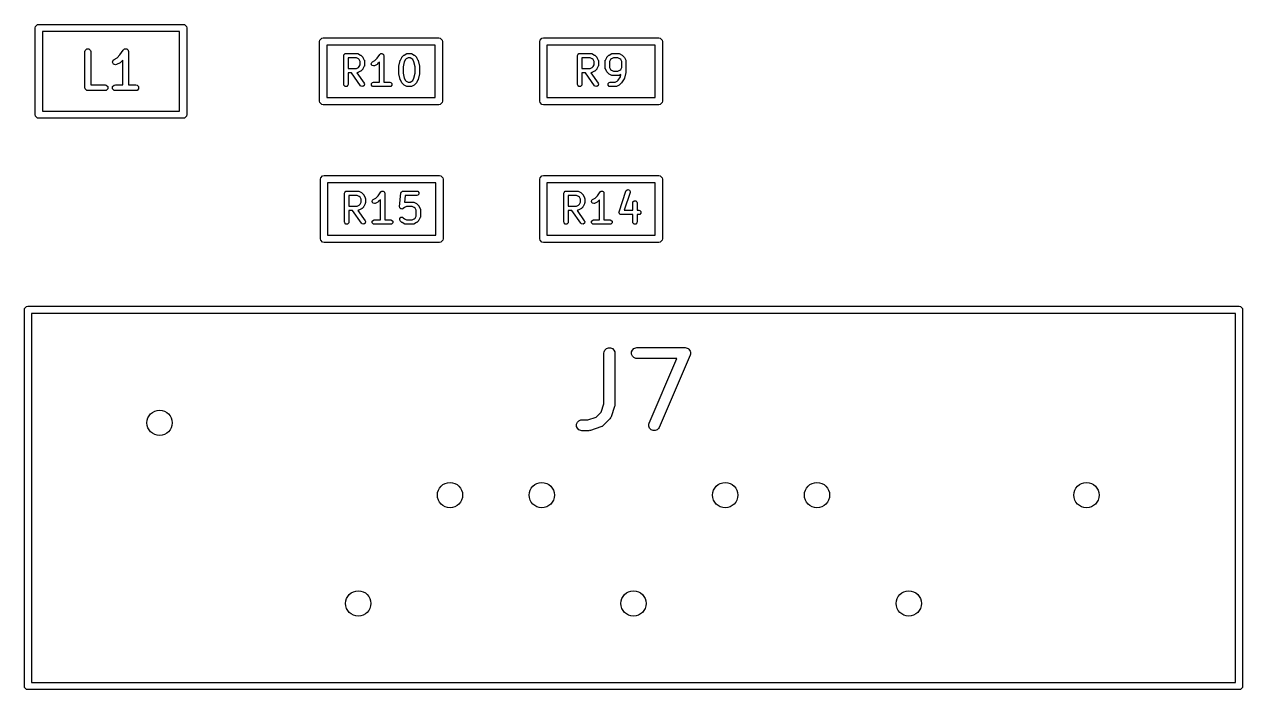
# Model space of a CAD drawing. Extents: x 2.42 to 5.08, y -5.33 to -2.65.
# Drawn here: x 3.441 to 4.105, y -5.267 to -4.904 of the extents above; entities that cross this region are included whole.
import ezdxf

# ---------------------------------------------------------------- set-up
doc = ezdxf.new("R2010")
doc.units = 0
doc.header["$MEASUREMENT"] = 0
doc.layers.add('BLACK', color=7, linetype='CONTINUOUS')

msp = doc.modelspace()

# ---------------------------------------------------------------- linework, layer by layer
at = {"layer": 'BLACK', "linetype": 'CONTINUOUS'}
for p, q in [((3.44656, -4.90638), (3.44671, -4.90562)), ((3.44656, -4.95362), (3.44656, -4.90638)), ((3.44671, -4.90562), (3.44778, -4.90456)), ((3.44778, -4.90456), (3.44853, -4.90441)), ((3.44853, -4.90441), (3.52727, -4.90441)), ((3.52727, -4.90441), (3.52802, -4.90456)), ((3.52802, -4.90456), (3.52909, -4.90562)), ((3.52909, -4.90562), (3.52924, -4.90638)), ((3.52924, -4.90638), (3.52924, -4.95362)), ((3.4505, -4.90835), (3.4505, -4.95165)), ((3.5253, -4.90835), (3.4505, -4.90835)), ((3.5253, -4.95165), (3.5253, -4.90835)), ((3.60154, -4.91376), (3.60169, -4.91301)), ((3.60169, -4.91301), (3.60275, -4.91194)), ((3.60275, -4.91194), (3.6035, -4.91179)), ((3.6035, -4.91179), (3.6665, -4.91179)), ((3.6665, -4.91179), (3.66725, -4.91194)), ((3.66725, -4.91194), (3.66831, -4.91301)), ((3.66831, -4.91301), (3.66846, -4.91376)), ((3.72154, -4.91376), (3.72169, -4.91301)), ((3.72169, -4.91301), (3.72275, -4.91194)), ((3.72275, -4.91194), (3.7235, -4.91179)), ((3.7235, -4.91179), (3.7865, -4.91179)), ((3.7865, -4.91179), (3.78725, -4.91194)), ((3.78725, -4.91194), (3.78831, -4.91301)), ((3.78831, -4.91301), (3.78846, -4.91376)), ((3.47367, -4.91926), (3.47379, -4.91866)), ((3.47367, -4.93894), (3.47367, -4.91926)), ((3.47379, -4.91866), (3.47464, -4.9178)), ((3.47464, -4.9178), (3.47585, -4.9178)), ((3.47585, -4.9178), (3.4767, -4.91866)), ((3.4767, -4.91866), (3.47682, -4.91926)), ((3.47682, -4.91926), (3.47682, -4.93737)), ((3.49277, -4.92107), (3.49456, -4.91838)), ((3.49456, -4.91838), (3.49499, -4.91795)), ((3.49499, -4.91795), (3.49515, -4.91792)), ((3.49515, -4.91792), (3.49527, -4.9178)), ((3.49527, -4.9178), (3.49573, -4.9178)), ((3.49573, -4.9178), (3.49617, -4.91771)), ((3.49617, -4.91771), (3.49631, -4.9178)), ((3.49631, -4.9178), (3.49647, -4.9178)), ((3.49647, -4.9178), (3.4968, -4.91813)), ((3.4968, -4.91813), (3.49718, -4.91838)), ((3.49718, -4.91838), (3.49721, -4.91854)), ((3.49721, -4.91854), (3.49732, -4.91866)), ((3.49732, -4.91866), (3.49744, -4.91926)), ((3.49744, -4.91926), (3.49744, -4.93737)), ((3.60154, -4.94624), (3.60154, -4.91376)), ((3.60547, -4.91573), (3.60547, -4.94427)), ((3.66453, -4.91573), (3.60547, -4.91573)), ((3.66453, -4.94427), (3.66453, -4.91573)), ((3.66846, -4.91376), (3.66846, -4.94624)), ((3.72154, -4.94624), (3.72154, -4.91376)), ((3.72547, -4.91573), (3.72547, -4.94427)), ((3.78453, -4.91573), (3.72547, -4.91573)), ((3.78453, -4.94427), (3.78453, -4.91573)), ((3.78846, -4.91376), (3.78846, -4.94624)), ((3.48867, -4.92499), (3.48906, -4.92385)), ((3.48921, -4.92607), (3.48867, -4.92499)), ((3.48906, -4.92385), (3.48954, -4.92347)), ((3.49036, -4.92645), (3.48921, -4.92607)), ((3.48954, -4.92347), (3.49119, -4.92265)), ((3.49095, -4.92629), (3.49036, -4.92645)), ((3.49282, -4.92535), (3.49095, -4.92629)), ((3.49119, -4.92265), (3.49277, -4.92107)), ((3.49302, -4.9252), (3.49282, -4.92535)), ((3.49323, -4.92506), (3.49302, -4.9252)), ((3.49429, -4.924), (3.49323, -4.92506)), ((3.49429, -4.93737), (3.49429, -4.924)), ((3.6147, -4.92141), (3.61479, -4.92096)), ((3.6147, -4.93716), (3.6147, -4.92141)), ((3.61479, -4.92096), (3.61543, -4.92032)), ((3.61543, -4.92032), (3.61588, -4.92023)), ((3.61588, -4.92023), (3.62188, -4.92023)), ((3.6216, -4.9226), (3.61706, -4.9226)), ((3.61706, -4.9226), (3.61706, -4.92848)), ((3.62268, -4.92314), (3.6216, -4.9226)), ((3.62188, -4.92023), (3.62193, -4.92024)), ((3.62193, -4.92024), (3.62196, -4.92024)), ((3.62196, -4.92024), (3.62214, -4.92029)), ((3.62214, -4.92029), (3.62233, -4.92032)), ((3.62233, -4.92032), (3.62235, -4.92034)), ((3.62235, -4.92034), (3.6224, -4.92036)), ((3.6224, -4.92036), (3.6239, -4.92111)), ((3.62316, -4.92361), (3.62268, -4.92314)), ((3.6237, -4.92469), (3.62316, -4.92361)), ((3.62316, -4.92746), (3.6237, -4.92638)), ((3.6237, -4.92638), (3.6237, -4.92469)), ((3.6239, -4.92111), (3.62405, -4.92122)), ((3.62405, -4.92122), (3.62421, -4.92133)), ((3.62421, -4.92133), (3.62496, -4.92208)), ((3.62496, -4.92208), (3.62507, -4.92224)), ((3.62507, -4.92224), (3.62518, -4.92239)), ((3.62518, -4.92239), (3.62593, -4.92389)), ((3.62593, -4.92389), (3.62595, -4.92394)), ((3.62595, -4.92394), (3.62597, -4.92396)), ((3.62597, -4.92396), (3.626, -4.92415)), ((3.626, -4.92415), (3.62605, -4.92433)), ((3.62605, -4.92433), (3.62605, -4.92436)), ((3.62605, -4.92436), (3.62606, -4.92441)), ((3.62606, -4.92441), (3.62606, -4.92666)), ((3.6297, -4.926), (3.62998, -4.92514)), ((3.6301, -4.92681), (3.6297, -4.926)), ((3.62998, -4.92514), (3.63035, -4.92486)), ((3.63035, -4.92486), (3.63168, -4.92419)), ((3.6329, -4.92622), (3.6314, -4.92697)), ((3.63168, -4.92419), (3.63296, -4.92291)), ((3.63305, -4.9261), (3.6329, -4.92622)), ((3.63296, -4.92291), (3.63439, -4.92076)), ((3.63321, -4.926), (3.63305, -4.9261)), ((3.63419, -4.92502), (3.63321, -4.926)), ((3.63419, -4.93598), (3.63419, -4.92502)), ((3.63439, -4.92076), (3.63472, -4.92043)), ((3.63472, -4.92043), (3.63484, -4.92041)), ((3.63484, -4.92041), (3.63492, -4.92032)), ((3.63492, -4.92032), (3.63527, -4.92032)), ((3.63527, -4.92032), (3.6356, -4.92026)), ((3.6356, -4.92026), (3.63571, -4.92032)), ((3.63571, -4.92032), (3.63583, -4.92032)), ((3.63583, -4.92032), (3.63607, -4.92057)), ((3.63607, -4.92057), (3.63636, -4.92076)), ((3.63636, -4.92076), (3.63638, -4.92088)), ((3.63638, -4.92088), (3.63647, -4.92096)), ((3.63647, -4.92096), (3.63656, -4.92141)), ((3.63656, -4.92141), (3.63656, -4.93598)), ((3.64473, -4.92713), (3.64548, -4.92413)), ((3.64548, -4.92413), (3.64553, -4.92401)), ((3.64553, -4.92401), (3.64557, -4.92389)), ((3.64557, -4.92389), (3.64632, -4.92239)), ((3.64632, -4.92239), (3.64643, -4.92224)), ((3.64643, -4.92224), (3.64654, -4.92208)), ((3.64654, -4.92208), (3.64729, -4.92133)), ((3.64774, -4.92483), (3.64705, -4.92756)), ((3.64729, -4.92133), (3.64745, -4.92122)), ((3.64745, -4.92122), (3.6476, -4.92111)), ((3.6476, -4.92111), (3.64909, -4.92036)), ((3.64834, -4.92361), (3.64774, -4.92483)), ((3.64882, -4.92314), (3.64834, -4.92361)), ((3.6499, -4.9226), (3.64882, -4.92314)), ((3.64909, -4.92036), (3.64915, -4.92034)), ((3.64915, -4.92034), (3.64917, -4.92032)), ((3.64917, -4.92032), (3.64936, -4.92029)), ((3.64936, -4.92029), (3.64954, -4.92024)), ((3.64954, -4.92024), (3.64957, -4.92024)), ((3.64957, -4.92024), (3.64962, -4.92023)), ((3.64962, -4.92023), (3.65112, -4.92023)), ((3.65084, -4.9226), (3.6499, -4.9226)), ((3.65192, -4.92314), (3.65084, -4.9226)), ((3.65112, -4.92023), (3.65118, -4.92024)), ((3.65118, -4.92024), (3.65121, -4.92024)), ((3.65121, -4.92024), (3.65139, -4.92029)), ((3.65139, -4.92029), (3.65157, -4.92032)), ((3.65157, -4.92032), (3.65159, -4.92034)), ((3.65159, -4.92034), (3.65165, -4.92036)), ((3.65165, -4.92036), (3.65315, -4.92111)), ((3.6524, -4.92361), (3.65192, -4.92314)), ((3.65301, -4.92483), (3.6524, -4.92361)), ((3.65369, -4.92756), (3.65301, -4.92483)), ((3.65315, -4.92111), (3.6533, -4.92122)), ((3.6533, -4.92122), (3.65346, -4.92133)), ((3.65346, -4.92133), (3.65421, -4.92208)), ((3.65421, -4.92208), (3.65431, -4.92224)), ((3.65431, -4.92224), (3.65443, -4.92239)), ((3.65443, -4.92239), (3.65518, -4.92389)), ((3.65518, -4.92389), (3.65521, -4.92401)), ((3.65521, -4.92401), (3.65527, -4.92413)), ((3.65527, -4.92413), (3.65602, -4.92713)), ((3.7422, -4.92141), (3.74229, -4.92096)), ((3.7422, -4.93716), (3.7422, -4.92141)), ((3.74229, -4.92096), (3.74292, -4.92032)), ((3.74292, -4.92032), (3.74338, -4.92023)), ((3.74338, -4.92023), (3.74938, -4.92023)), ((3.7491, -4.9226), (3.74456, -4.9226)), ((3.74456, -4.9226), (3.74456, -4.92848)), ((3.75018, -4.92314), (3.7491, -4.9226)), ((3.74938, -4.92023), (3.74943, -4.92024)), ((3.74943, -4.92024), (3.74946, -4.92024)), ((3.74946, -4.92024), (3.74964, -4.92029)), ((3.74964, -4.92029), (3.74983, -4.92032)), ((3.74983, -4.92032), (3.74985, -4.92034)), ((3.74985, -4.92034), (3.7499, -4.92036)), ((3.7499, -4.92036), (3.7514, -4.92111)), ((3.75065, -4.92361), (3.75018, -4.92314)), ((3.75119, -4.92469), (3.75065, -4.92361)), ((3.75065, -4.92746), (3.75119, -4.92638)), ((3.75119, -4.92638), (3.75119, -4.92469)), ((3.7514, -4.92111), (3.75155, -4.92122)), ((3.75155, -4.92122), (3.75171, -4.92133)), ((3.75171, -4.92133), (3.75246, -4.92208)), ((3.75246, -4.92208), (3.75257, -4.92224)), ((3.75257, -4.92224), (3.75268, -4.92239)), ((3.75268, -4.92239), (3.75343, -4.92389)), ((3.75343, -4.92389), (3.75345, -4.92394)), ((3.75345, -4.92394), (3.75347, -4.92396)), ((3.75347, -4.92396), (3.7535, -4.92415)), ((3.7535, -4.92415), (3.75355, -4.92433)), ((3.75355, -4.92433), (3.75354, -4.92436)), ((3.75354, -4.92436), (3.75356, -4.92441)), ((3.75356, -4.92441), (3.75356, -4.92666)), ((3.75719, -4.92441), (3.7572, -4.92436)), ((3.75719, -4.92816), (3.75719, -4.92441)), ((3.7572, -4.92433), (3.75725, -4.92415)), ((3.7572, -4.92436), (3.7572, -4.92433)), ((3.75725, -4.92415), (3.75728, -4.92396)), ((3.75728, -4.92396), (3.7573, -4.92394)), ((3.7573, -4.92394), (3.75732, -4.92389)), ((3.75732, -4.92389), (3.75807, -4.92239)), ((3.75807, -4.92239), (3.75818, -4.92224)), ((3.75818, -4.92224), (3.75829, -4.92208)), ((3.75829, -4.92208), (3.75904, -4.92133)), ((3.75904, -4.92133), (3.7592, -4.92122)), ((3.7592, -4.92122), (3.75935, -4.92111)), ((3.75935, -4.92111), (3.76085, -4.92036)), ((3.7601, -4.92361), (3.75956, -4.92469)), ((3.75956, -4.92469), (3.75956, -4.92788)), ((3.76057, -4.92314), (3.7601, -4.92361)), ((3.76165, -4.9226), (3.76057, -4.92314)), ((3.76085, -4.92036), (3.7609, -4.92034)), ((3.7609, -4.92034), (3.76092, -4.92032)), ((3.76092, -4.92032), (3.76111, -4.92029)), ((3.76111, -4.92029), (3.76129, -4.92024)), ((3.76129, -4.92024), (3.76132, -4.92024)), ((3.76132, -4.92024), (3.76137, -4.92023)), ((3.76137, -4.92023), (3.76437, -4.92023)), ((3.76409, -4.9226), (3.76165, -4.9226)), ((3.76517, -4.92314), (3.76409, -4.9226)), ((3.76437, -4.92023), (3.76443, -4.92024)), ((3.76443, -4.92024), (3.76446, -4.92024)), ((3.76446, -4.92024), (3.76464, -4.92029)), ((3.76464, -4.92029), (3.76483, -4.92032)), ((3.76483, -4.92032), (3.76484, -4.92034)), ((3.76484, -4.92034), (3.7649, -4.92036)), ((3.7649, -4.92036), (3.7664, -4.92111)), ((3.76565, -4.92361), (3.76517, -4.92314)), ((3.76619, -4.92469), (3.76565, -4.92361)), ((3.76619, -4.92788), (3.76619, -4.92469)), ((3.7664, -4.92111), (3.76655, -4.92122)), ((3.76655, -4.92122), (3.76671, -4.92133)), ((3.76671, -4.92133), (3.76746, -4.92208)), ((3.76746, -4.92208), (3.76756, -4.92224)), ((3.76756, -4.92224), (3.76768, -4.92239)), ((3.76768, -4.92239), (3.76843, -4.92389)), ((3.76843, -4.92389), (3.76845, -4.92394)), ((3.76845, -4.92394), (3.76846, -4.92396)), ((3.76846, -4.92396), (3.7685, -4.92415)), ((3.7685, -4.92415), (3.76855, -4.92433)), ((3.76855, -4.92433), (3.76854, -4.92436)), ((3.76854, -4.92436), (3.76855, -4.92441)), ((3.76855, -4.92441), (3.76855, -4.93041)), ((3.61706, -4.92848), (3.6216, -4.92848)), ((3.61901, -4.93084), (3.61706, -4.93084)), ((3.61706, -4.93084), (3.61706, -4.93716)), ((3.62391, -4.93784), (3.61901, -4.93084)), ((3.6216, -4.92848), (3.62268, -4.92794)), ((3.62193, -4.93083), (3.62189, -4.93084)), ((3.62189, -4.93084), (3.62584, -4.93649)), ((3.62196, -4.93084), (3.62193, -4.93083)), ((3.62214, -4.93079), (3.62196, -4.93084)), ((3.62233, -4.93075), (3.62214, -4.93079)), ((3.62235, -4.93074), (3.62233, -4.93075)), ((3.6224, -4.93072), (3.62235, -4.93074)), ((3.6239, -4.92997), (3.6224, -4.93072)), ((3.62268, -4.92794), (3.62316, -4.92746)), ((3.62405, -4.92985), (3.6239, -4.92997)), ((3.62421, -4.92975), (3.62405, -4.92985)), ((3.62496, -4.929), (3.62421, -4.92975)), ((3.62507, -4.92884), (3.62496, -4.929)), ((3.62518, -4.92869), (3.62507, -4.92884)), ((3.62593, -4.92719), (3.62518, -4.92869)), ((3.62595, -4.92713), (3.62593, -4.92719)), ((3.62597, -4.92712), (3.62595, -4.92713)), ((3.626, -4.92693), (3.62597, -4.92712)), ((3.62605, -4.92675), (3.626, -4.92693)), ((3.62606, -4.92666), (3.62605, -4.92672)), ((3.62605, -4.92672), (3.62605, -4.92675)), ((3.63096, -4.92709), (3.6301, -4.92681)), ((3.6314, -4.92697), (3.63096, -4.92709)), ((3.64469, -4.92741), (3.64472, -4.92727)), ((3.64469, -4.93116), (3.64469, -4.92741)), ((3.64472, -4.93131), (3.64469, -4.93116)), ((3.64472, -4.92727), (3.64473, -4.92713)), ((3.64473, -4.93145), (3.64472, -4.93131)), ((3.64548, -4.93445), (3.64473, -4.93145)), ((3.64705, -4.92756), (3.64705, -4.93102)), ((3.64705, -4.93102), (3.64774, -4.93375)), ((3.65301, -4.93375), (3.65369, -4.93102)), ((3.65369, -4.93102), (3.65369, -4.92756)), ((3.65602, -4.93145), (3.65527, -4.93445)), ((3.65602, -4.92713), (3.65603, -4.92727)), ((3.65603, -4.93131), (3.65602, -4.93145)), ((3.65603, -4.92727), (3.65605, -4.92741)), ((3.65605, -4.93116), (3.65603, -4.93131)), ((3.65605, -4.92741), (3.65605, -4.93116)), ((3.74456, -4.92848), (3.7491, -4.92848)), ((3.74651, -4.93084), (3.74456, -4.93084)), ((3.74456, -4.93084), (3.74456, -4.93716)), ((3.75141, -4.93784), (3.74651, -4.93084)), ((3.7491, -4.92848), (3.75018, -4.92794)), ((3.74943, -4.93083), (3.74939, -4.93084)), ((3.74939, -4.93084), (3.75334, -4.93649)), ((3.74946, -4.93084), (3.74943, -4.93083)), ((3.74964, -4.93079), (3.74946, -4.93084)), ((3.74983, -4.93075), (3.74964, -4.93079)), ((3.74985, -4.93074), (3.74983, -4.93075)), ((3.7499, -4.93072), (3.74985, -4.93074)), ((3.7514, -4.92997), (3.7499, -4.93072)), ((3.75018, -4.92794), (3.75065, -4.92746)), ((3.75155, -4.92985), (3.7514, -4.92997)), ((3.75171, -4.92975), (3.75155, -4.92985)), ((3.75246, -4.929), (3.75171, -4.92975)), ((3.75257, -4.92884), (3.75246, -4.929)), ((3.75268, -4.92869), (3.75257, -4.92884)), ((3.75343, -4.92719), (3.75268, -4.92869)), ((3.75345, -4.92713), (3.75343, -4.92719)), ((3.75347, -4.92712), (3.75345, -4.92713)), ((3.7535, -4.92693), (3.75347, -4.92712)), ((3.75355, -4.92675), (3.7535, -4.92693)), ((3.75356, -4.92666), (3.75354, -4.92672)), ((3.75354, -4.92672), (3.75355, -4.92675)), ((3.7572, -4.92822), (3.75719, -4.92816)), ((3.7572, -4.92825), (3.7572, -4.92822)), ((3.75725, -4.92843), (3.7572, -4.92825)), ((3.75728, -4.92862), (3.75725, -4.92843)), ((3.7573, -4.92863), (3.75728, -4.92862)), ((3.75732, -4.92869), (3.7573, -4.92863)), ((3.75807, -4.93019), (3.75732, -4.92869)), ((3.75818, -4.93034), (3.75807, -4.93019)), ((3.75829, -4.9305), (3.75818, -4.93034)), ((3.75904, -4.93125), (3.75829, -4.9305)), ((3.7592, -4.93135), (3.75904, -4.93125)), ((3.75935, -4.93147), (3.7592, -4.93135)), ((3.76085, -4.93222), (3.75935, -4.93147)), ((3.75956, -4.92788), (3.7601, -4.92896)), ((3.7601, -4.92896), (3.76057, -4.92944)), ((3.76057, -4.92944), (3.76165, -4.92998)), ((3.7609, -4.93224), (3.76085, -4.93222)), ((3.76092, -4.93225), (3.7609, -4.93224)), ((3.76111, -4.93229), (3.76092, -4.93225)), ((3.76129, -4.93234), (3.76111, -4.93229)), ((3.76132, -4.93233), (3.76129, -4.93234)), ((3.76137, -4.93234), (3.76132, -4.93233)), ((3.76437, -4.93234), (3.76137, -4.93234)), ((3.76165, -4.92998), (3.76409, -4.92998)), ((3.76409, -4.92998), (3.76517, -4.92944)), ((3.76421, -4.93491), (3.76553, -4.93293)), ((3.76443, -4.93233), (3.76437, -4.93234)), ((3.76446, -4.93234), (3.76443, -4.93233)), ((3.76464, -4.93229), (3.76446, -4.93234)), ((3.76483, -4.93225), (3.76464, -4.93229)), ((3.76484, -4.93224), (3.76483, -4.93225)), ((3.7649, -4.93222), (3.76484, -4.93224)), ((3.76582, -4.93176), (3.7649, -4.93222)), ((3.76517, -4.92944), (3.76565, -4.92896)), ((3.76553, -4.93293), (3.76582, -4.93176)), ((3.76565, -4.92896), (3.76619, -4.92788)), ((3.76852, -4.9307), (3.76777, -4.9337)), ((3.76853, -4.93056), (3.76852, -4.9307)), ((3.76855, -4.93041), (3.76853, -4.93056)), ((3.47379, -4.93955), (3.47367, -4.93894)), ((3.47464, -4.9404), (3.47379, -4.93955)), ((3.47682, -4.93737), (3.48462, -4.93737)), ((3.48462, -4.93737), (3.48522, -4.93749)), ((3.48522, -4.93749), (3.48608, -4.93834)), ((3.48608, -4.93955), (3.48522, -4.9404)), ((3.48608, -4.93834), (3.48608, -4.93955)), ((3.48879, -4.93834), (3.48964, -4.93749)), ((3.48879, -4.93955), (3.48879, -4.93834)), ((3.48964, -4.9404), (3.48879, -4.93955)), ((3.48964, -4.93749), (3.49025, -4.93737)), ((3.49025, -4.93737), (3.49429, -4.93737)), ((3.49744, -4.93737), (3.50149, -4.93737)), ((3.50149, -4.93737), (3.5021, -4.93749)), ((3.5021, -4.93749), (3.50295, -4.93834)), ((3.50295, -4.93955), (3.5021, -4.9404)), ((3.50295, -4.93834), (3.50295, -4.93955)), ((3.61479, -4.93761), (3.6147, -4.93716)), ((3.61543, -4.93825), (3.61479, -4.93761)), ((3.61633, -4.93825), (3.61543, -4.93825)), ((3.61697, -4.93761), (3.61633, -4.93825)), ((3.61706, -4.93716), (3.61697, -4.93761)), ((3.62424, -4.93816), (3.62391, -4.93784)), ((3.62513, -4.93832), (3.62424, -4.93816)), ((3.62587, -4.9378), (3.62513, -4.93832)), ((3.62584, -4.93649), (3.62603, -4.93691)), ((3.62603, -4.93691), (3.62587, -4.9378)), ((3.62978, -4.93671), (3.63042, -4.93607)), ((3.62978, -4.93761), (3.62978, -4.93671)), ((3.63042, -4.93825), (3.62978, -4.93761)), ((3.63042, -4.93607), (3.63088, -4.93598)), ((3.63088, -4.93834), (3.63042, -4.93825)), ((3.63088, -4.93598), (3.63419, -4.93598)), ((3.63987, -4.93834), (3.63088, -4.93834)), ((3.63656, -4.93598), (3.63987, -4.93598)), ((3.63987, -4.93598), (3.64033, -4.93607)), ((3.64033, -4.93825), (3.63987, -4.93834)), ((3.64033, -4.93607), (3.64097, -4.93671)), ((3.64097, -4.93761), (3.64033, -4.93825)), ((3.64097, -4.93671), (3.64097, -4.93761)), ((3.64553, -4.93457), (3.64548, -4.93445)), ((3.64557, -4.93469), (3.64553, -4.93457)), ((3.64632, -4.93619), (3.64557, -4.93469)), ((3.64643, -4.93634), (3.64632, -4.93619)), ((3.64654, -4.9365), (3.64643, -4.93634)), ((3.64729, -4.93725), (3.64654, -4.9365)), ((3.64745, -4.93735), (3.64729, -4.93725)), ((3.6476, -4.93747), (3.64745, -4.93735)), ((3.64909, -4.93822), (3.6476, -4.93747)), ((3.64774, -4.93375), (3.64834, -4.93496)), ((3.64834, -4.93496), (3.64882, -4.93544)), ((3.64882, -4.93544), (3.6499, -4.93598)), ((3.64915, -4.93823), (3.64909, -4.93822)), ((3.64917, -4.93825), (3.64915, -4.93823)), ((3.64936, -4.93829), (3.64917, -4.93825)), ((3.64954, -4.93834), (3.64936, -4.93829)), ((3.64957, -4.93833), (3.64954, -4.93834)), ((3.64962, -4.93834), (3.64957, -4.93833)), ((3.65112, -4.93834), (3.64962, -4.93834)), ((3.6499, -4.93598), (3.65084, -4.93598)), ((3.65084, -4.93598), (3.65192, -4.93544)), ((3.65118, -4.93833), (3.65112, -4.93834)), ((3.65121, -4.93834), (3.65118, -4.93833)), ((3.65139, -4.93829), (3.65121, -4.93834)), ((3.65157, -4.93825), (3.65139, -4.93829)), ((3.65159, -4.93823), (3.65157, -4.93825)), ((3.65165, -4.93822), (3.65159, -4.93823)), ((3.65315, -4.93747), (3.65165, -4.93822)), ((3.65192, -4.93544), (3.6524, -4.93496)), ((3.6524, -4.93496), (3.65301, -4.93375)), ((3.6533, -4.93735), (3.65315, -4.93747)), ((3.65346, -4.93725), (3.6533, -4.93735)), ((3.65421, -4.9365), (3.65346, -4.93725)), ((3.65431, -4.93634), (3.65421, -4.9365)), ((3.65443, -4.93619), (3.65431, -4.93634)), ((3.65518, -4.93469), (3.65443, -4.93619)), ((3.65521, -4.93457), (3.65518, -4.93469)), ((3.65527, -4.93445), (3.65521, -4.93457)), ((3.74229, -4.93761), (3.7422, -4.93716)), ((3.74292, -4.93825), (3.74229, -4.93761)), ((3.74383, -4.93825), (3.74292, -4.93825)), ((3.74447, -4.93761), (3.74383, -4.93825)), ((3.74456, -4.93716), (3.74447, -4.93761)), ((3.75174, -4.93816), (3.75141, -4.93784)), ((3.75263, -4.93832), (3.75174, -4.93816)), ((3.75337, -4.9378), (3.75263, -4.93832)), ((3.75334, -4.93649), (3.75353, -4.93691)), ((3.75353, -4.93691), (3.75337, -4.9378)), ((3.75878, -4.93671), (3.75942, -4.93607)), ((3.75878, -4.93761), (3.75878, -4.93671)), ((3.75942, -4.93825), (3.75878, -4.93761)), ((3.75942, -4.93607), (3.75987, -4.93598)), ((3.75987, -4.93834), (3.75942, -4.93825)), ((3.75987, -4.93598), (3.7626, -4.93598)), ((3.76287, -4.93834), (3.75987, -4.93834)), ((3.7626, -4.93598), (3.76367, -4.93544)), ((3.76293, -4.93833), (3.76287, -4.93834)), ((3.76296, -4.93834), (3.76293, -4.93833)), ((3.76314, -4.93829), (3.76296, -4.93834)), ((3.76333, -4.93825), (3.76314, -4.93829)), ((3.76335, -4.93823), (3.76333, -4.93825)), ((3.7634, -4.93822), (3.76335, -4.93823)), ((3.7649, -4.93747), (3.7634, -4.93822)), ((3.76367, -4.93544), (3.76421, -4.93491)), ((3.76505, -4.93735), (3.7649, -4.93747)), ((3.76521, -4.93725), (3.76505, -4.93735)), ((3.76596, -4.9365), (3.76521, -4.93725)), ((3.76602, -4.9364), (3.76596, -4.9365)), ((3.76611, -4.93632), (3.76602, -4.9364)), ((3.76761, -4.93407), (3.76611, -4.93632)), ((3.76768, -4.93388), (3.76761, -4.93407)), ((3.76777, -4.9337), (3.76768, -4.93388)), ((3.47525, -4.94052), (3.47464, -4.9404)), ((3.48462, -4.94052), (3.47525, -4.94052)), ((3.48522, -4.9404), (3.48462, -4.94052)), ((3.49025, -4.94052), (3.48964, -4.9404)), ((3.50149, -4.94052), (3.49025, -4.94052)), ((3.5021, -4.9404), (3.50149, -4.94052)), ((3.60169, -4.94699), (3.60154, -4.94624)), ((3.60547, -4.94427), (3.66453, -4.94427)), ((3.66846, -4.94624), (3.66831, -4.94699)), ((3.72169, -4.94699), (3.72154, -4.94624)), ((3.72547, -4.94427), (3.78453, -4.94427)), ((3.78846, -4.94624), (3.78831, -4.94699)), ((3.4505, -4.95165), (3.5253, -4.95165)), ((3.60275, -4.94806), (3.60169, -4.94699)), ((3.6035, -4.94821), (3.60275, -4.94806)), ((3.6665, -4.94821), (3.6035, -4.94821)), ((3.66725, -4.94806), (3.6665, -4.94821)), ((3.66831, -4.94699), (3.66725, -4.94806)), ((3.72275, -4.94806), (3.72169, -4.94699)), ((3.7235, -4.94821), (3.72275, -4.94806)), ((3.7865, -4.94821), (3.7235, -4.94821)), ((3.78725, -4.94806), (3.7865, -4.94821)), ((3.78831, -4.94699), (3.78725, -4.94806)), ((3.44671, -4.95438), (3.44656, -4.95362)), ((3.44778, -4.95544), (3.44671, -4.95438)), ((3.44853, -4.95559), (3.44778, -4.95544)), ((3.52727, -4.95559), (3.44853, -4.95559)), ((3.52802, -4.95544), (3.52727, -4.95559)), ((3.52909, -4.95438), (3.52802, -4.95544)), ((3.52924, -4.95362), (3.52909, -4.95438)), ((3.60201, -4.98876), (3.60216, -4.98801)), ((3.60201, -5.02124), (3.60201, -4.98876)), ((3.60216, -4.98801), (3.60322, -4.98694)), ((3.60322, -4.98694), (3.60398, -4.98679)), ((3.60398, -4.98679), (3.66697, -4.98679)), ((3.60594, -4.99073), (3.60594, -5.01927)), ((3.665, -4.99073), (3.60594, -4.99073)), ((3.665, -5.01927), (3.665, -4.99073)), ((3.66697, -4.98679), (3.66772, -4.98694)), ((3.66772, -4.98694), (3.66879, -4.98801)), ((3.66879, -4.98801), (3.66894, -4.98876)), ((3.66894, -4.98876), (3.66894, -5.02124)), ((3.72154, -4.98876), (3.72169, -4.98801)), ((3.72154, -5.02124), (3.72154, -4.98876)), ((3.72169, -4.98801), (3.72275, -4.98694)), ((3.72275, -4.98694), (3.7235, -4.98679)), ((3.7235, -4.98679), (3.7865, -4.98679)), ((3.72547, -4.99073), (3.72547, -5.01927)), ((3.78453, -4.99073), (3.72547, -4.99073)), ((3.78453, -5.01927), (3.78453, -4.99073)), ((3.7865, -4.98679), (3.78725, -4.98694)), ((3.78725, -4.98694), (3.78831, -4.98801)), ((3.78831, -4.98801), (3.78846, -4.98876)), ((3.78846, -4.98876), (3.78846, -5.02124)), ((3.61517, -4.99641), (3.61526, -4.99596)), ((3.61517, -5.01216), (3.61517, -4.99641)), ((3.61526, -4.99596), (3.6159, -4.99532)), ((3.6159, -4.99532), (3.61635, -4.99523)), ((3.61635, -4.99523), (3.62235, -4.99523)), ((3.62207, -4.9976), (3.61753, -4.9976)), ((3.61753, -4.9976), (3.61753, -5.00348)), ((3.62315, -4.99814), (3.62207, -4.9976)), ((3.62235, -4.99523), (3.62241, -4.99524)), ((3.62241, -4.99524), (3.62243, -4.99524)), ((3.62243, -4.99524), (3.62262, -4.99529)), ((3.62262, -4.99529), (3.6228, -4.99532)), ((3.6228, -4.99532), (3.62282, -4.99534)), ((3.62282, -4.99534), (3.62288, -4.99536)), ((3.62288, -4.99536), (3.62438, -4.99611)), ((3.62363, -4.99861), (3.62315, -4.99814)), ((3.62417, -4.99969), (3.62363, -4.99861)), ((3.62438, -4.99611), (3.62453, -4.99622)), ((3.62453, -4.99622), (3.62468, -4.99633)), ((3.62468, -4.99633), (3.62543, -4.99708)), ((3.62543, -4.99708), (3.62554, -4.99724)), ((3.62554, -4.99724), (3.62566, -4.99739)), ((3.62566, -4.99739), (3.62641, -4.99889)), ((3.62641, -4.99889), (3.62642, -4.99894)), ((3.62642, -4.99894), (3.62644, -4.99896)), ((3.62644, -4.99896), (3.62648, -4.99915)), ((3.62648, -4.99915), (3.62653, -4.99933)), ((3.62653, -4.99933), (3.62652, -4.99936)), ((3.62652, -4.99936), (3.62653, -4.99941)), ((3.62653, -4.99941), (3.62653, -5.00166)), ((3.63082, -4.99986), (3.63215, -4.99919)), ((3.63215, -4.99919), (3.63343, -4.99791)), ((3.63343, -4.99791), (3.63486, -4.99576)), ((3.63486, -4.99576), (3.63519, -4.99543)), ((3.63519, -4.99543), (3.63531, -4.99541)), ((3.63531, -4.99541), (3.6354, -4.99532)), ((3.6354, -4.99532), (3.63574, -4.99532)), ((3.63574, -4.99532), (3.63608, -4.99526)), ((3.63608, -4.99526), (3.63618, -4.99532)), ((3.63618, -4.99532), (3.6363, -4.99532)), ((3.6363, -4.99532), (3.63654, -4.99557)), ((3.63654, -4.99557), (3.63683, -4.99576)), ((3.63683, -4.99576), (3.63685, -4.99588)), ((3.63685, -4.99588), (3.63694, -4.99596)), ((3.63694, -4.99596), (3.63703, -4.99641)), ((3.63703, -4.99641), (3.63703, -5.01098)), ((3.64517, -5.0038), (3.64592, -4.9963)), ((3.64592, -4.9963), (3.646, -4.99602)), ((3.646, -4.99596), (3.64603, -4.99594)), ((3.646, -4.99602), (3.646, -4.99596)), ((3.64603, -4.99594), (3.64606, -4.99586)), ((3.64606, -4.99586), (3.64636, -4.9956)), ((3.64636, -4.9956), (3.64664, -4.99532)), ((3.64664, -4.99532), (3.64673, -4.99531)), ((3.64673, -4.99531), (3.64675, -4.99528)), ((3.64675, -4.99528), (3.64681, -4.99529)), ((3.64681, -4.99529), (3.6471, -4.99523)), ((3.6471, -4.99523), (3.6546, -4.99523)), ((3.64816, -4.9976), (3.64777, -5.0015)), ((3.6546, -4.9976), (3.64816, -4.9976)), ((3.6546, -4.99523), (3.65505, -4.99532)), ((3.65505, -4.99751), (3.6546, -4.9976)), ((3.65505, -4.99532), (3.65569, -4.99596)), ((3.65569, -4.99687), (3.65505, -4.99751)), ((3.65569, -4.99596), (3.65569, -4.99687)), ((3.7347, -4.99641), (3.73479, -4.99596)), ((3.7347, -5.01216), (3.7347, -4.99641)), ((3.73479, -4.99596), (3.73543, -4.99532)), ((3.73543, -4.99532), (3.73588, -4.99523)), ((3.73588, -4.99523), (3.74188, -4.99523)), ((3.7416, -4.9976), (3.73706, -4.9976)), ((3.73706, -4.9976), (3.73706, -5.00348)), ((3.74268, -4.99814), (3.7416, -4.9976)), ((3.74188, -4.99523), (3.74193, -4.99524)), ((3.74193, -4.99524), (3.74196, -4.99524)), ((3.74196, -4.99524), (3.74214, -4.99529)), ((3.74214, -4.99529), (3.74233, -4.99532)), ((3.74233, -4.99532), (3.74235, -4.99534)), ((3.74235, -4.99534), (3.7424, -4.99536)), ((3.7424, -4.99536), (3.7439, -4.99611)), ((3.74316, -4.99861), (3.74268, -4.99814)), ((3.7437, -4.99969), (3.74316, -4.99861)), ((3.7439, -4.99611), (3.74405, -4.99622)), ((3.74405, -4.99622), (3.74421, -4.99633)), ((3.74421, -4.99633), (3.74496, -4.99708)), ((3.74496, -4.99708), (3.74507, -4.99724)), ((3.74507, -4.99724), (3.74518, -4.99739)), ((3.74518, -4.99739), (3.74593, -4.99889)), ((3.74593, -4.99889), (3.74595, -4.99894)), ((3.74595, -4.99894), (3.74597, -4.99896)), ((3.74597, -4.99896), (3.746, -4.99915)), ((3.746, -4.99915), (3.74605, -4.99933)), ((3.74605, -4.99933), (3.74605, -4.99936)), ((3.74605, -4.99936), (3.74606, -4.99941)), ((3.74606, -4.99941), (3.74606, -5.00166)), ((3.75035, -4.99986), (3.75168, -4.99919)), ((3.75168, -4.99919), (3.75296, -4.99791)), ((3.75296, -4.99791), (3.75439, -4.99576)), ((3.75439, -4.99576), (3.75472, -4.99543)), ((3.75472, -4.99543), (3.75484, -4.99541)), ((3.75484, -4.99541), (3.75492, -4.99532)), ((3.75492, -4.99532), (3.75527, -4.99532)), ((3.75527, -4.99532), (3.7556, -4.99526)), ((3.7556, -4.99526), (3.75571, -4.99532)), ((3.75571, -4.99532), (3.75583, -4.99532)), ((3.75583, -4.99532), (3.75607, -4.99557)), ((3.75607, -4.99557), (3.75636, -4.99576)), ((3.75636, -4.99576), (3.75638, -4.99588)), ((3.75638, -4.99588), (3.75647, -4.99596)), ((3.75647, -4.99596), (3.75656, -4.99641)), ((3.75656, -4.99641), (3.75656, -5.01098)), ((3.76475, -5.00654), (3.7685, -4.99529)), ((3.77074, -4.99604), (3.76751, -5.00573)), ((3.7685, -4.99529), (3.76873, -4.99489)), ((3.76873, -4.99489), (3.76954, -4.99449)), ((3.76954, -4.99449), (3.7704, -4.99477)), ((3.7704, -4.99477), (3.7708, -4.99558)), ((3.7708, -4.99558), (3.77074, -4.99604)), ((3.61753, -5.00348), (3.62207, -5.00348)), ((3.61948, -5.00584), (3.61753, -5.00584)), ((3.61753, -5.00584), (3.61753, -5.01216)), ((3.62438, -5.01284), (3.61948, -5.00584)), ((3.62207, -5.00348), (3.62315, -5.00294)), ((3.62241, -5.00583), (3.62237, -5.00584)), ((3.62237, -5.00584), (3.62632, -5.01149)), ((3.62243, -5.00584), (3.62241, -5.00583)), ((3.62262, -5.00579), (3.62243, -5.00584)), ((3.6228, -5.00575), (3.62262, -5.00579)), ((3.62282, -5.00574), (3.6228, -5.00575)), ((3.62288, -5.00572), (3.62282, -5.00574)), ((3.62438, -5.00497), (3.62288, -5.00572)), ((3.62315, -5.00294), (3.62363, -5.00246)), ((3.62363, -5.00246), (3.62417, -5.00138)), ((3.62417, -5.00138), (3.62417, -4.99969)), ((3.62453, -5.00485), (3.62438, -5.00497)), ((3.62468, -5.00475), (3.62453, -5.00485)), ((3.62543, -5.004), (3.62468, -5.00475)), ((3.62554, -5.00384), (3.62543, -5.004)), ((3.62566, -5.00369), (3.62554, -5.00384)), ((3.62641, -5.00219), (3.62566, -5.00369)), ((3.62642, -5.00213), (3.62641, -5.00219)), ((3.62644, -5.00212), (3.62642, -5.00213)), ((3.62648, -5.00193), (3.62644, -5.00212)), ((3.62653, -5.00175), (3.62648, -5.00193)), ((3.62653, -5.00166), (3.62652, -5.00172)), ((3.62652, -5.00172), (3.62653, -5.00175)), ((3.63017, -5.001), (3.63046, -5.00014)), ((3.63057, -5.00181), (3.63017, -5.001)), ((3.63046, -5.00014), (3.63082, -4.99986)), ((3.63143, -5.00209), (3.63057, -5.00181)), ((3.63188, -5.00197), (3.63143, -5.00209)), ((3.63338, -5.00122), (3.63188, -5.00197)), ((3.63353, -5.0011), (3.63338, -5.00122)), ((3.63368, -5.001), (3.63353, -5.0011)), ((3.63467, -5.00002), (3.63368, -5.001)), ((3.63467, -5.01098), (3.63467, -5.00002)), ((3.64522, -5.00425), (3.64517, -5.0038)), ((3.64525, -5.0043), (3.64522, -5.00425)), ((3.64525, -5.00437), (3.64525, -5.0043)), ((3.64554, -5.00465), (3.64525, -5.00437)), ((3.64579, -5.00495), (3.64554, -5.00465)), ((3.64585, -5.00496), (3.64579, -5.00495)), ((3.64589, -5.005), (3.64585, -5.00496)), ((3.64629, -5.005), (3.64589, -5.005)), ((3.64669, -5.00504), (3.64629, -5.005)), ((3.64674, -5.005), (3.64669, -5.00504)), ((3.6468, -5.005), (3.64674, -5.005)), ((3.64718, -5.00475), (3.6468, -5.005)), ((3.6478, -5.00413), (3.64718, -5.00475)), ((3.64777, -5.0015), (3.64807, -5.00136)), ((3.64887, -5.00359), (3.6478, -5.00413)), ((3.64807, -5.00136), (3.64812, -5.00134)), ((3.64812, -5.00134), (3.64814, -5.00132)), ((3.64814, -5.00132), (3.64833, -5.00129)), ((3.64833, -5.00129), (3.64851, -5.00124)), ((3.64851, -5.00124), (3.64854, -5.00124)), ((3.64854, -5.00124), (3.6486, -5.00123)), ((3.6486, -5.00123), (3.65235, -5.00123)), ((3.65207, -5.00359), (3.64887, -5.00359)), ((3.65315, -5.00413), (3.65207, -5.00359)), ((3.65235, -5.00123), (3.6524, -5.00124)), ((3.6524, -5.00124), (3.65243, -5.00124)), ((3.65243, -5.00124), (3.65261, -5.00129)), ((3.65261, -5.00129), (3.6528, -5.00132)), ((3.6528, -5.00132), (3.65282, -5.00134)), ((3.65282, -5.00134), (3.65287, -5.00136)), ((3.65287, -5.00136), (3.65437, -5.00211)), ((3.65362, -5.00461), (3.65315, -5.00413)), ((3.65416, -5.00569), (3.65362, -5.00461)), ((3.65416, -5.00888), (3.65416, -5.00569)), ((3.65437, -5.00211), (3.65452, -5.00222)), ((3.65452, -5.00222), (3.65468, -5.00233)), ((3.65468, -5.00233), (3.65543, -5.00308)), ((3.65543, -5.00308), (3.65554, -5.00324)), ((3.65554, -5.00324), (3.65565, -5.00339)), ((3.65565, -5.00339), (3.6564, -5.00489)), ((3.6564, -5.00489), (3.65642, -5.00494)), ((3.65642, -5.00494), (3.65644, -5.00496)), ((3.65644, -5.00496), (3.65647, -5.00515)), ((3.65647, -5.00515), (3.65652, -5.00533)), ((3.65652, -5.00533), (3.65651, -5.00536)), ((3.65651, -5.00536), (3.65653, -5.00541)), ((3.65653, -5.00541), (3.65653, -5.00916)), ((3.73706, -5.00348), (3.7416, -5.00348)), ((3.73901, -5.00584), (3.73706, -5.00584)), ((3.73706, -5.00584), (3.73706, -5.01216)), ((3.74391, -5.01284), (3.73901, -5.00584)), ((3.7416, -5.00348), (3.74268, -5.00294)), ((3.74193, -5.00583), (3.74189, -5.00584)), ((3.74189, -5.00584), (3.74584, -5.01149)), ((3.74196, -5.00584), (3.74193, -5.00583)), ((3.74214, -5.00579), (3.74196, -5.00584)), ((3.74233, -5.00575), (3.74214, -5.00579)), ((3.74235, -5.00574), (3.74233, -5.00575)), ((3.7424, -5.00572), (3.74235, -5.00574)), ((3.7439, -5.00497), (3.7424, -5.00572)), ((3.74268, -5.00294), (3.74316, -5.00246)), ((3.74316, -5.00246), (3.7437, -5.00138)), ((3.7437, -5.00138), (3.7437, -4.99969)), ((3.74405, -5.00485), (3.7439, -5.00497)), ((3.74421, -5.00475), (3.74405, -5.00485)), ((3.74496, -5.004), (3.74421, -5.00475)), ((3.74507, -5.00384), (3.74496, -5.004)), ((3.74518, -5.00369), (3.74507, -5.00384)), ((3.74593, -5.00219), (3.74518, -5.00369)), ((3.74595, -5.00213), (3.74593, -5.00219)), ((3.74597, -5.00212), (3.74595, -5.00213)), ((3.746, -5.00193), (3.74597, -5.00212)), ((3.74605, -5.00175), (3.746, -5.00193)), ((3.74606, -5.00166), (3.74605, -5.00172)), ((3.74605, -5.00172), (3.74605, -5.00175)), ((3.7497, -5.001), (3.74998, -5.00014)), ((3.7501, -5.00181), (3.7497, -5.001)), ((3.74998, -5.00014), (3.75035, -4.99986)), ((3.75096, -5.00209), (3.7501, -5.00181)), ((3.7514, -5.00197), (3.75096, -5.00209)), ((3.7529, -5.00122), (3.7514, -5.00197)), ((3.75305, -5.0011), (3.7529, -5.00122)), ((3.75321, -5.001), (3.75305, -5.0011)), ((3.75419, -5.00002), (3.75321, -5.001)), ((3.75419, -5.01098), (3.75419, -5.00002)), ((3.76751, -5.00573), (3.77219, -5.00573)), ((3.77219, -5.00166), (3.77228, -5.00121)), ((3.77219, -5.00573), (3.77219, -5.00166)), ((3.77228, -5.00121), (3.77292, -5.00057)), ((3.77292, -5.00057), (3.77382, -5.00057)), ((3.77382, -5.00057), (3.77446, -5.00121)), ((3.77446, -5.00121), (3.77455, -5.00166)), ((3.77455, -5.00166), (3.77455, -5.00573)), ((3.77455, -5.00573), (3.77562, -5.00573)), ((3.77562, -5.00573), (3.77607, -5.00582)), ((3.77607, -5.00582), (3.77671, -5.00646)), ((3.61526, -5.01261), (3.61517, -5.01216)), ((3.6159, -5.01325), (3.61526, -5.01261)), ((3.61744, -5.01261), (3.6168, -5.01325)), ((3.61753, -5.01216), (3.61744, -5.01261)), ((3.62632, -5.01149), (3.6265, -5.01191)), ((3.6265, -5.01191), (3.62634, -5.0128)), ((3.63026, -5.01171), (3.6309, -5.01107)), ((3.63026, -5.01261), (3.63026, -5.01171)), ((3.6309, -5.01325), (3.63026, -5.01261)), ((3.6309, -5.01107), (3.63135, -5.01098)), ((3.63135, -5.01098), (3.63467, -5.01098)), ((3.63703, -5.01098), (3.64035, -5.01098)), ((3.64035, -5.01098), (3.6408, -5.01107)), ((3.6408, -5.01107), (3.64144, -5.01171)), ((3.64144, -5.01261), (3.6408, -5.01325)), ((3.64144, -5.01171), (3.64144, -5.01261)), ((3.64525, -5.01021), (3.64589, -5.00957)), ((3.64525, -5.01111), (3.64525, -5.01021)), ((3.64551, -5.0115), (3.64525, -5.01111)), ((3.64626, -5.01225), (3.64551, -5.0115)), ((3.64589, -5.00957), (3.6468, -5.00957)), ((3.64642, -5.01235), (3.64626, -5.01225)), ((3.64657, -5.01247), (3.64642, -5.01235)), ((3.64807, -5.01322), (3.64657, -5.01247)), ((3.6468, -5.00957), (3.64718, -5.00983)), ((3.64718, -5.00983), (3.6478, -5.01044)), ((3.6478, -5.01044), (3.64887, -5.01098)), ((3.64887, -5.01098), (3.65207, -5.01098)), ((3.65207, -5.01098), (3.65315, -5.01044)), ((3.65437, -5.01247), (3.65287, -5.01322)), ((3.65315, -5.01044), (3.65362, -5.00996)), ((3.65362, -5.00996), (3.65416, -5.00888)), ((3.65452, -5.01235), (3.65437, -5.01247)), ((3.65468, -5.01225), (3.65452, -5.01235)), ((3.65543, -5.0115), (3.65468, -5.01225)), ((3.65554, -5.01134), (3.65543, -5.0115)), ((3.65565, -5.01119), (3.65554, -5.01134)), ((3.6564, -5.00969), (3.65565, -5.01119)), ((3.65642, -5.00963), (3.6564, -5.00969)), ((3.65644, -5.00961), (3.65642, -5.00963)), ((3.65647, -5.00943), (3.65644, -5.00961)), ((3.65652, -5.00925), (3.65647, -5.00943)), ((3.65653, -5.00916), (3.65651, -5.00922)), ((3.65651, -5.00922), (3.65652, -5.00925)), ((3.73479, -5.01261), (3.7347, -5.01216)), ((3.73543, -5.01325), (3.73479, -5.01261)), ((3.73697, -5.01261), (3.73633, -5.01325)), ((3.73706, -5.01216), (3.73697, -5.01261)), ((3.74584, -5.01149), (3.74603, -5.01191)), ((3.74603, -5.01191), (3.74587, -5.0128)), ((3.74978, -5.01171), (3.75042, -5.01107)), ((3.74978, -5.01261), (3.74978, -5.01171)), ((3.75042, -5.01325), (3.74978, -5.01261)), ((3.75042, -5.01107), (3.75088, -5.01098)), ((3.75088, -5.01098), (3.75419, -5.01098)), ((3.75656, -5.01098), (3.75987, -5.01098)), ((3.75987, -5.01098), (3.76033, -5.01107)), ((3.76033, -5.01107), (3.76097, -5.01171)), ((3.76097, -5.01261), (3.76033, -5.01325)), ((3.76097, -5.01171), (3.76097, -5.01261)), ((3.7647, -5.007), (3.76475, -5.00654)), ((3.76478, -5.00717), (3.7647, -5.007)), ((3.76478, -5.00737), (3.76478, -5.00717)), ((3.76498, -5.00756), (3.76478, -5.00737)), ((3.7651, -5.00781), (3.76498, -5.00756)), ((3.76528, -5.00787), (3.7651, -5.00781)), ((3.76542, -5.008), (3.76528, -5.00787)), ((3.76587, -5.00809), (3.76542, -5.008)), ((3.77219, -5.00809), (3.76587, -5.00809)), ((3.77219, -5.01216), (3.77219, -5.00809)), ((3.77228, -5.01261), (3.77219, -5.01216)), ((3.77292, -5.01325), (3.77228, -5.01261)), ((3.77446, -5.01261), (3.77382, -5.01325)), ((3.77455, -5.01216), (3.77446, -5.01261)), ((3.77562, -5.00809), (3.77455, -5.00809)), ((3.77455, -5.00809), (3.77455, -5.01216)), ((3.77607, -5.008), (3.77562, -5.00809)), ((3.77671, -5.00737), (3.77607, -5.008)), ((3.77671, -5.00646), (3.77671, -5.00737)), ((3.60594, -5.01927), (3.665, -5.01927)), ((3.6168, -5.01325), (3.6159, -5.01325)), ((3.62471, -5.01316), (3.62438, -5.01284)), ((3.6256, -5.01332), (3.62471, -5.01316)), ((3.62634, -5.0128), (3.6256, -5.01332)), ((3.63135, -5.01334), (3.6309, -5.01325)), ((3.64035, -5.01334), (3.63135, -5.01334)), ((3.6408, -5.01325), (3.64035, -5.01334)), ((3.64812, -5.01323), (3.64807, -5.01322)), ((3.64814, -5.01325), (3.64812, -5.01323)), ((3.64833, -5.01329), (3.64814, -5.01325)), ((3.64851, -5.01334), (3.64833, -5.01329)), ((3.64854, -5.01333), (3.64851, -5.01334)), ((3.6486, -5.01334), (3.64854, -5.01333)), ((3.65235, -5.01334), (3.6486, -5.01334)), ((3.6524, -5.01333), (3.65235, -5.01334)), ((3.65243, -5.01334), (3.6524, -5.01333)), ((3.65261, -5.01329), (3.65243, -5.01334)), ((3.6528, -5.01325), (3.65261, -5.01329)), ((3.65282, -5.01323), (3.6528, -5.01325)), ((3.65287, -5.01322), (3.65282, -5.01323)), ((3.72547, -5.01927), (3.78453, -5.01927)), ((3.73633, -5.01325), (3.73543, -5.01325)), ((3.74424, -5.01316), (3.74391, -5.01284)), ((3.74513, -5.01332), (3.74424, -5.01316)), ((3.74587, -5.0128), (3.74513, -5.01332)), ((3.75088, -5.01334), (3.75042, -5.01325)), ((3.75987, -5.01334), (3.75088, -5.01334)), ((3.76033, -5.01325), (3.75987, -5.01334)), ((3.77382, -5.01325), (3.77292, -5.01325)), ((3.60216, -5.02199), (3.60201, -5.02124)), ((3.60322, -5.02306), (3.60216, -5.02199)), ((3.60398, -5.02321), (3.60322, -5.02306)), ((3.66697, -5.02321), (3.60398, -5.02321)), ((3.66772, -5.02306), (3.66697, -5.02321)), ((3.66879, -5.02199), (3.66772, -5.02306)), ((3.66894, -5.02124), (3.66879, -5.02199)), ((3.72169, -5.02199), (3.72154, -5.02124)), ((3.72275, -5.02306), (3.72169, -5.02199)), ((3.7235, -5.02321), (3.72275, -5.02306)), ((3.7865, -5.02321), (3.7235, -5.02321)), ((3.78725, -5.02306), (3.7865, -5.02321)), ((3.78831, -5.02199), (3.78725, -5.02306)), ((3.78846, -5.02124), (3.78831, -5.02199)), ((3.44082, -5.05925), (3.44188, -5.05818)), ((3.44188, -5.05818), (3.44264, -5.05803)), ((3.44264, -5.05803), (4.10264, -5.05803)), ((4.10264, -5.05803), (4.10339, -5.05818)), ((4.10339, -5.05818), (4.10446, -5.05925)), ((3.44067, -5.06), (3.44082, -5.05925)), ((3.44067, -5.265), (3.44067, -5.06)), ((3.44461, -5.06197), (3.44461, -5.26303)), ((4.10067, -5.06197), (3.44461, -5.06197)), ((4.10067, -5.26303), (4.10067, -5.06197)), ((4.10446, -5.05925), (4.10461, -5.06)), ((4.10461, -5.06), (4.10461, -5.265)), ((3.75656, -5.08354), (3.75662, -5.08296)), ((3.75656, -5.11118), (3.75656, -5.08354)), ((3.75662, -5.08296), (3.75706, -5.0819)), ((3.75706, -5.0819), (3.75787, -5.08108)), ((3.75787, -5.08108), (3.75894, -5.08064)), ((3.75894, -5.08064), (3.76009, -5.08064)), ((3.76009, -5.08064), (3.76115, -5.08108)), ((3.76115, -5.08108), (3.76197, -5.0819)), ((3.76197, -5.0819), (3.76241, -5.08296)), ((3.76241, -5.08296), (3.76247, -5.08354)), ((3.76247, -5.08354), (3.76247, -5.11166)), ((3.77162, -5.08296), (3.77206, -5.0819)), ((3.77162, -5.08411), (3.77162, -5.08296)), ((3.77206, -5.08518), (3.77162, -5.08411)), ((3.77206, -5.0819), (3.77287, -5.08108)), ((3.77287, -5.08599), (3.77206, -5.08518)), ((3.77287, -5.08108), (3.77394, -5.08064)), ((3.77394, -5.08064), (3.77451, -5.08058)), ((3.77451, -5.08058), (3.80076, -5.08058)), ((3.80347, -5.0847), (3.7866, -5.12407)), ((3.80076, -5.08058), (3.80134, -5.08064)), ((3.80134, -5.08064), (3.80135, -5.08065)), ((3.80135, -5.08065), (3.80137, -5.08065)), ((3.80137, -5.08065), (3.80188, -5.08087)), ((3.80188, -5.08087), (3.8024, -5.08108)), ((3.8024, -5.08108), (3.80241, -5.08109)), ((3.80241, -5.08109), (3.80243, -5.0811)), ((3.80243, -5.0811), (3.80282, -5.0815)), ((3.80282, -5.0815), (3.80321, -5.0819)), ((3.80321, -5.0819), (3.80322, -5.08191)), ((3.80322, -5.08191), (3.80323, -5.08193)), ((3.80323, -5.08193), (3.80344, -5.08244)), ((3.80344, -5.08244), (3.80366, -5.08296)), ((3.80365, -5.08415), (3.80347, -5.0847)), ((3.80366, -5.08411), (3.80365, -5.08413)), ((3.80365, -5.08413), (3.80365, -5.08415)), ((3.80366, -5.08296), (3.80366, -5.08298)), ((3.80366, -5.08298), (3.80366, -5.083)), ((3.80366, -5.083), (3.80366, -5.08355)), ((3.80366, -5.08355), (3.80366, -5.08411)), ((3.77394, -5.08643), (3.77287, -5.08599)), ((3.77451, -5.08649), (3.77394, -5.08643)), ((3.79628, -5.08649), (3.77451, -5.08649)), ((3.78117, -5.12174), (3.79628, -5.08649)), ((3.75506, -5.11569), (3.75656, -5.11118)), ((3.76238, -5.11231), (3.76232, -5.11259)), ((3.76241, -5.11223), (3.76238, -5.11231)), ((3.76242, -5.11213), (3.76241, -5.11223)), ((3.76244, -5.11203), (3.76242, -5.11213)), ((3.76247, -5.11166), (3.76244, -5.11195)), ((3.76244, -5.11195), (3.76244, -5.11203)), ((3.74779, -5.11995), (3.7523, -5.11845)), ((3.7523, -5.11845), (3.75506, -5.11569)), ((3.76009, -5.11892), (3.75973, -5.11937)), ((3.76014, -5.11882), (3.76009, -5.11892)), ((3.7602, -5.11874), (3.76014, -5.11882)), ((3.76044, -5.11822), (3.7602, -5.11874)), ((3.76232, -5.11259), (3.76044, -5.11822)), ((3.74162, -5.12233), (3.74206, -5.12127)), ((3.74162, -5.12348), (3.74162, -5.12233)), ((3.74206, -5.12455), (3.74162, -5.12348)), ((3.74206, -5.12127), (3.74288, -5.12045)), ((3.74288, -5.12536), (3.74206, -5.12455)), ((3.74288, -5.12045), (3.74394, -5.12001)), ((3.74394, -5.1258), (3.74288, -5.12536)), ((3.74394, -5.12001), (3.74452, -5.11995)), ((3.74452, -5.11995), (3.74779, -5.11995)), ((3.75482, -5.12383), (3.7492, -5.12571)), ((3.75535, -5.1236), (3.75482, -5.12383)), ((3.75543, -5.12353), (3.75535, -5.1236)), ((3.75553, -5.12349), (3.75543, -5.12353)), ((3.75598, -5.12312), (3.75553, -5.12349)), ((3.75973, -5.11937), (3.75598, -5.12312)), ((3.78098, -5.12345), (3.781, -5.12229)), ((3.78141, -5.12452), (3.78098, -5.12345)), ((3.781, -5.12229), (3.78117, -5.12174)), ((3.78222, -5.12534), (3.78141, -5.12452)), ((3.78328, -5.1258), (3.78222, -5.12534)), ((3.7855, -5.12538), (3.78443, -5.12581)), ((3.78632, -5.12458), (3.7855, -5.12538)), ((3.7866, -5.12407), (3.78632, -5.12458)), ((3.74452, -5.12586), (3.74394, -5.1258)), ((3.74827, -5.12586), (3.74452, -5.12586)), ((3.74856, -5.12583), (3.74827, -5.12586)), ((3.74864, -5.12584), (3.74856, -5.12583)), ((3.74874, -5.12581), (3.74864, -5.12584)), ((3.74884, -5.1258), (3.74874, -5.12581)), ((3.74891, -5.12577), (3.74884, -5.1258)), ((3.7492, -5.12571), (3.74891, -5.12577)), ((3.78443, -5.12581), (3.78328, -5.1258)), ((3.44082, -5.26575), (3.44067, -5.265)), ((3.44461, -5.26303), (4.10067, -5.26303)), ((4.10461, -5.265), (4.10446, -5.26575)), ((3.44188, -5.26682), (3.44082, -5.26575)), ((3.44264, -5.26697), (3.44188, -5.26682)), ((4.10264, -5.26697), (3.44264, -5.26697)), ((4.10339, -5.26682), (4.10264, -5.26697)), ((4.10446, -5.26575), (4.10339, -5.26682))]:
    msp.add_line(p, q, dxfattribs=at)
at = {"layer": 'BLACK'}
for centre in [(3.51437, -5.12157), (3.67264, -5.16094), (3.72264, -5.16094), (3.82264, -5.16094), (3.87264, -5.16094), (4.01949, -5.16094), (3.62264, -5.22), (3.77264, -5.22), (3.92264, -5.22)]:
    msp.add_circle(centre, 0.00689, dxfattribs=at)

doc.saveas('drawing.dxf')
